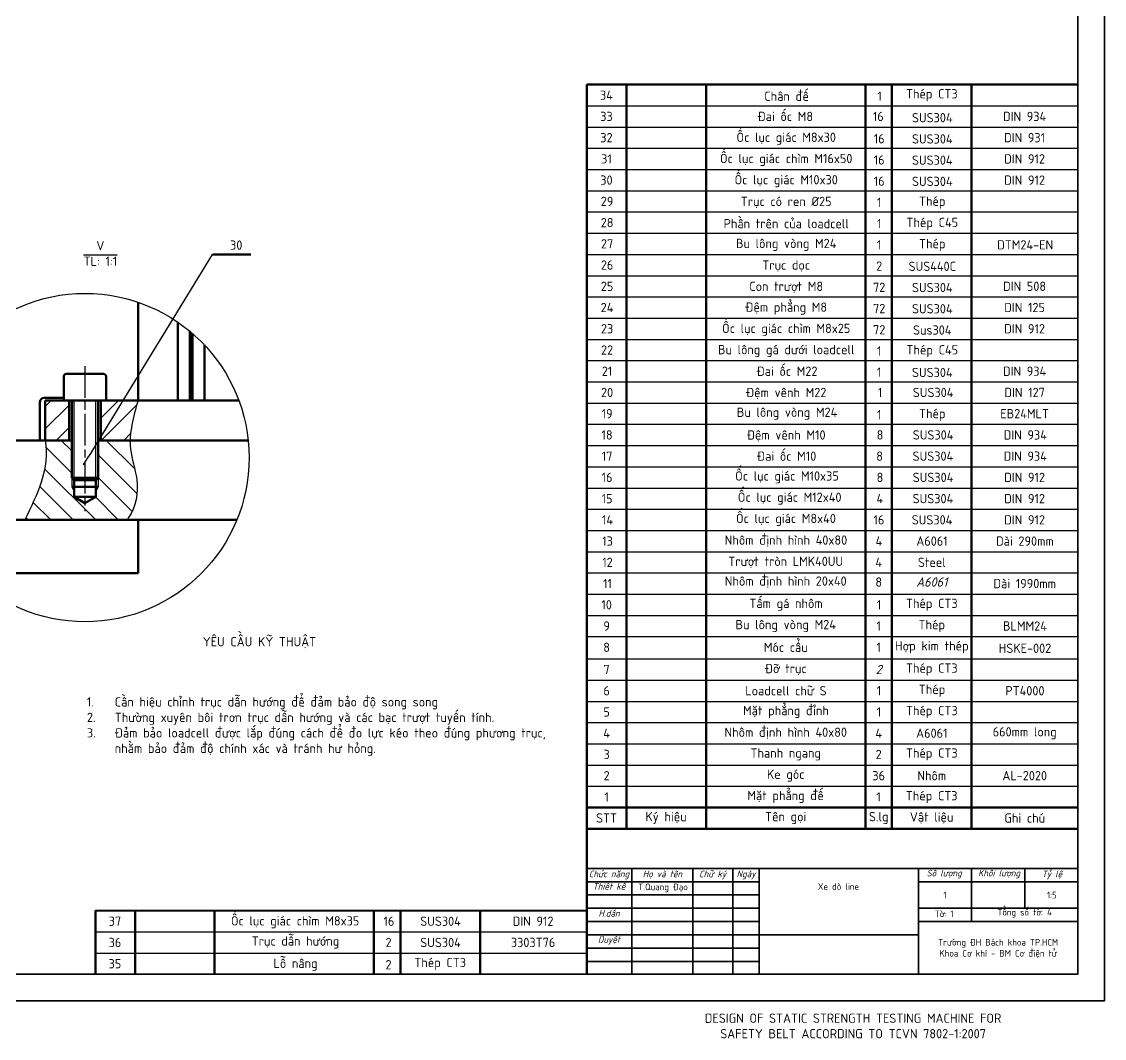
# Model space of a CAD drawing. Header units: millimetres. Extents: x 32504 to 36677, y 41990 to 42879.
# Drawn here: x 34730.8 to 35138.6, y 42013.5 to 42396.6 of the extents above; entities that cross this region are included whole.
import ezdxf

# ---------------------------------------------------------------- set-up
doc = ezdxf.new("R2010")
doc.units = ezdxf.units.MM
doc.linetypes.add('AM_ISO08W050', pattern=[18, 12, -1.5, 3, -1.5])
for name, color, linetype, lineweight in [('A.Net Dam Co Ban', 7, 'Continuous', 50), ('AM_0', 7, 'Continuous', 50), ('AM_0N', 7, 'Continuous', 50), ('AM_4N', 3, 'Continuous', 25), ('AM_5', 3, 'Continuous', 25), ('Chữ', 2, 'Continuous', 25), ('Duong_dam', 7, 'Continuous', 50), ('Duong_manh', 7, 'Continuous', 25), ('Duong_tam', 4, 'AM_ISO08W050', 25), ('Net_dam', 7, 'Continuous', 50), ('Net_manh', 3, 'Continuous', 25), ('Nét đậm', 7, 'Continuous', 50)]:
    doc.layers.add(name, color=color, linetype=linetype, lineweight=lineweight)
doc.styles.add('TCVN7284', font='tcvn7284-2003i.ttf', dxfattribs={"height": 3.5})

msp = doc.modelspace()

# ---------------------------------------------------------------- hatches: boundary and pattern name
at = {"layer": 'AM_5'}
h = msp.add_hatch(color=256, dxfattribs=at)
edge = h.paths.add_edge_path(flags=0)
edge.add_arc((34754.2404, 42229.8601), 0.4375, 0, 360)
at = {"layer": 'Net_manh'}
h = msp.add_hatch(dxfattribs=at)
h.set_pattern_fill('_U', color=256, scale=6, angle=45, pattern_type=0)
h.set_pattern_definition([(45, (40417.1464, 68370.165), (-4.2426407, 4.2426407), [])])
h.paths.add_polyline_path([(34748.6125, 42253.8125), (34746.6125, 42253.8125), (34739.6125, 42253.8125), (34739.6125, 42238.8125), (34748.6125, 42238.8125)])
edge = h.paths.add_edge_path()
edge.add_spline(control_points=[(34771.6483, 42238.8125), (34771.7475, 42243.75), (34773.18, 42248.7812), (34774.6125, 42253.8125)], knot_values=[0, 0, 0, 0, 15.13222465, 15.13222465, 15.13222465, 15.13222465], degree=3, periodic=0)
edge.add_line((34774.6125, 42253.8125), (34768.9074, 42253.8125))
edge.add_line((34768.9074, 42253.8125), (34760.6125, 42240.2663))
edge.add_line((34760.6125, 42240.2663), (34760.6125, 42238.8125))
edge.add_line((34760.6125, 42238.8125), (34771.6483, 42238.8125))
h.paths.add_polyline_path([(34768.9074, 42253.8125), (34760.6125, 42253.8125), (34760.6125, 42240.2663)], flags=17)
h = msp.add_hatch(dxfattribs=at)
h.set_pattern_fill('_U', color=256, scale=6, angle=315, pattern_type=0)
h.set_pattern_definition([(315, (40417.1464, 68370.165), (4.2426407, 4.2426407), [])])
edge = h.paths.add_edge_path()
edge.add_spline(control_points=[(34739.6125, 42238.8125), (34741.4446, 42228.1677), (34736.6876, 42218.4901), (34731.9306, 42208.8125)], knot_values=[15.76188678, 15.76188678, 15.76188678, 15.76188678, 47.09748068, 47.09748068, 47.09748068, 47.09748068], degree=3, periodic=0)
edge.add_line((34731.9306, 42208.8125), (34770.4129, 42208.8125))
edge.add_spline(control_points=[(34770.4129, 42208.8125), (34770.637, 42209.1046), (34773.8517, 42213.2954), (34775.3714, 42223.4065), (34771.8187, 42232.849), (34771.6265, 42237.7275), (34771.6483, 42238.8125)], knot_values=[15.13222465, 15.13222465, 15.13222465, 15.13222465, 16.23630906, 30.9691521, 42.65827094, 45.98335698, 45.98335698, 45.98335698, 45.98335698], degree=3, periodic=0)
edge.add_line((34771.6483, 42238.8125), (34759.8625, 42238.8125))
edge.add_line((34759.8625, 42238.8125), (34759.6456, 42238.6873))
edge.add_line((34759.6456, 42238.6873), (34759.6125, 42238.6332))
edge.add_line((34759.6125, 42238.6332), (34759.6125, 42221.3125))
edge.add_line((34759.6125, 42221.3125), (34758.6923, 42221.3125))
edge.add_line((34758.6923, 42221.3125), (34758.6923, 42217.5625))
edge.add_line((34758.6923, 42217.5625), (34754.6125, 42215.1445))
edge.add_line((34754.6125, 42215.1445), (34750.5327, 42217.5625))
edge.add_line((34750.5327, 42217.5625), (34750.5327, 42221.3125))
edge.add_line((34750.5327, 42221.3125), (34749.6125, 42221.3125))
edge.add_line((34749.6125, 42221.3125), (34749.6125, 42238.6681))
edge.add_line((34749.6125, 42238.6681), (34749.3625, 42238.8125))
edge.add_line((34749.3625, 42238.8125), (34739.6125, 42238.8125))

# ---------------------------------------------------------------- linework, layer by layer
at = {"layer": 'A.Net Dam Co Ban'}
msp.add_line((34943.6398, 42037.6315), (34943.6398, 42092.4699), dxfattribs=at)
at = {"layer": 'AM_0N'}
for p, q in [((34761.6125, 42263.8125), (34747.6125, 42263.8125)), ((34761.6125, 42263.8125), (34747.6125, 42263.8125)), ((34747.6125, 42263.8125), (34761.6125, 42263.8125)), ((34746.6125, 42262.8125), (34746.6125, 42253.8125)), ((34762.6125, 42262.8125), (34762.6125, 42253.8125)), ((34762.6125, 42262.8125), (34762.6125, 42253.8125)), ((34762.6125, 42262.8125), (34762.6125, 42253.8125)), ((34749.6125, 42253.8125), (34746.6125, 42253.8125)), ((34746.6125, 42253.8125), (34749.6125, 42253.8125)), ((34759.6125, 42253.8125), (34749.6125, 42253.8125)), ((34749.6125, 42253.8125), (34749.6125, 42250.9827)), ((34749.6125, 42253.8125), (34759.6125, 42253.8125)), ((34762.6125, 42253.8125), (34759.6125, 42253.8125)), ((34762.6125, 42253.8125), (34759.6125, 42253.8125)), ((34759.6125, 42253.8125), (34759.6125, 42250.9827)), ((34759.6125, 42253.8125), (34762.6125, 42253.8125)), ((34749.6125, 42250.9827), (34749.6125, 42250.0625)), ((34749.6125, 42250.0625), (34749.6125, 42224.7327)), ((34759.6125, 42250.9827), (34759.6125, 42250.0625)), ((34759.6125, 42250.0625), (34759.6125, 42224.7327)), ((34759.6125, 42224.7327), (34749.6125, 42224.7327)), ((34749.6125, 42224.7327), (34750.5327, 42223.8125)), ((34759.6125, 42224.7327), (34758.6923, 42223.8125)), ((34758.6923, 42221.3125), (34750.5327, 42221.3125))]:
    msp.add_line(p, q, dxfattribs=at)
for centre, start, end in [((34747.6125, 42262.8125), 90, 180), ((34747.6125, 42262.8125), 90, 180), ((34761.6125, 42262.8125), 0, 90), ((34761.6125, 42262.8125), 0, 90), ((34761.6125, 42262.8125), 0, 90)]:
    msp.add_arc(centre, 1, start, end, dxfattribs=at)
at = {"layer": 'AM_4N'}
for p, q in [((34750.5327, 42223.8125), (34750.5327, 42253.8125)), ((34758.6923, 42223.8125), (34758.6923, 42253.8125))]:
    msp.add_line(p, q, dxfattribs=at)
at = {"layer": 'AM_5'}
for p, q in [((34943.6398, 42372.8571), (35128.6398, 42372.8571)), ((34943.6398, 42364.8571), (35128.6398, 42364.8571)), ((34943.6398, 42356.8571), (35128.6398, 42356.8571)), ((34943.6398, 42356.8571), (35128.6398, 42356.8571)), ((34943.6398, 42348.8571), (35128.6398, 42348.8571)), ((34943.6398, 42340.8571), (35128.6398, 42340.8571)), ((34943.6398, 42332.8571), (35128.6398, 42332.8571)), ((34943.6398, 42324.8571), (35128.4807, 42324.8571)), ((34943.6398, 42316.8571), (35128.4807, 42316.8571)), ((34802.5712, 42308.7884), (34756.0682, 42232.8449)), ((34943.6398, 42308.8571), (35128.4807, 42308.8571)), ((34943.6398, 42300.8571), (35128.4807, 42300.8571)), ((34943.6398, 42292.8571), (35128.4807, 42292.8571)), ((34943.6398, 42284.8571), (35128.4807, 42284.8571)), ((34943.6398, 42276.8571), (35128.4807, 42276.8571)), ((34943.6398, 42276.8571), (35128.4807, 42276.8571)), ((34943.6398, 42268.8571), (35128.4807, 42268.8571)), ((34943.6398, 42260.8571), (35128.4807, 42260.8571)), ((34943.6398, 42252.8571), (35128.4807, 42252.8571)), ((34943.6398, 42252.8571), (35128.4807, 42252.8571)), ((34943.6398, 42244.8571), (35128.4807, 42244.8571)), ((34943.6398, 42236.8571), (35128.4807, 42236.8571)), ((34754.4689, 42230.2332), (34756.0682, 42232.8449)), ((34943.6398, 42228.8571), (35128.4807, 42228.8571)), ((34943.6398, 42220.8571), (35128.4807, 42220.8571)), ((34943.6398, 42212.8571), (35128.6398, 42212.8571)), ((34943.6398, 42204.8571), (35128.6398, 42204.8571)), ((34943.6398, 42196.8571), (35128.6398, 42196.8571)), ((34943.6398, 42188.8571), (35128.6398, 42188.8571)), ((34943.6398, 42180.8571), (35128.6398, 42180.8571)), ((34943.6398, 42172.8571), (35128.6398, 42172.8571)), ((34943.6398, 42164.8571), (35128.6398, 42164.8571)), ((34943.6398, 42156.4699), (35128.6398, 42156.4699)), ((34943.6398, 42148.4699), (35128.6398, 42148.4699)), ((34943.6398, 42140.4699), (35128.6398, 42140.4699)), ((34943.6398, 42132.4699), (35128.6398, 42132.4699)), ((34943.6398, 42124.4699), (35128.6398, 42124.4699)), ((34943.6398, 42116.4699), (35128.6398, 42116.4699)), ((34943.6398, 42108.4699), (35128.6398, 42108.4699)), ((34758.6398, 42061.6315), (34943.4807, 42061.6315)), ((34758.6398, 42053.6315), (34943.4807, 42053.6315)), ((34758.6398, 42045.6315), (34943.6398, 42045.6315)), ((34758.6398, 42037.6315), (34943.6398, 42037.6315))]:
    msp.add_line(p, q, dxfattribs=at)
at = {"layer": 'AM_5', "color": 3}
msp.add_line((34802.5712, 42308.7884), (34816.953, 42308.7884), dxfattribs=at)
at = {"layer": 'Duong_dam', "lineweight": 50}
for p, q in [((35058.6398, 42372.8571), (35058.6398, 42092.4699)), ((35088.6398, 42100.4699), (35088.6398, 42372.8571)), ((34943.6398, 42100.4699), (34958.5845, 42100.4699)), ((35058.6398, 42100.4699), (35058.6398, 42092.4699)), ((35088.6398, 42092.4699), (35088.6398, 42100.4699)), ((35088.6398, 42092.4699), (35088.6398, 42100.4699)), ((34943.6398, 42092.4699), (35128.6398, 42092.4699)), ((34873.4807, 42061.6315), (34873.4807, 42037.6315)), ((34903.4807, 42037.6315), (34903.4807, 42061.6315))]:
    msp.add_line(p, q, dxfattribs=at)
at = {"layer": 'Duong_dam'}
for p, q in [((34958.5845, 42100.4699), (34988.5845, 42100.4699)), ((34988.5845, 42100.4699), (35048.6398, 42100.4699)), ((35048.6398, 42100.4699), (35058.6398, 42100.4699)), ((35058.6398, 42100.4699), (35088.6398, 42100.4699)), ((35088.6398, 42100.4699), (35128.6398, 42100.4699)), ((34943.6398, 42037.6315), (34943.6398, 42092.4699))]:
    msp.add_line(p, q, dxfattribs=at)
at = {"layer": 'Duong_dam', "lineweight": 35}
for p, q in [((34943.6398, 42077.5141), (35128.6398, 42077.5141)), ((34960.6398, 42037.6315), (34960.6398, 42077.5141)), ((34983.6398, 42037.6315), (34983.6398, 42077.5141)), ((34998.6398, 42037.6315), (34998.6398, 42077.5141)), ((35008.6398, 42037.6315), (35008.6398, 42077.5141)), ((35068.6398, 42037.6315), (35068.6398, 42077.5141)), ((34943.6398, 42072.5141), (35008.6398, 42072.5141)), ((35068.6398, 42057.5141), (35128.6398, 42057.5141)), ((35008.6398, 42052.5141), (35068.6398, 42052.5141))]:
    msp.add_line(p, q, dxfattribs=at)
at = {"layer": 'Duong_manh', "lineweight": 35}
for p, q in [((35088.6398, 42057.5141), (35088.6398, 42077.5141)), ((35108.6398, 42077.5141), (35108.6398, 42062.5141)), ((35068.6398, 42072.5141), (35128.6398, 42072.5141)), ((34943.6398, 42067.5141), (35008.6398, 42067.5141)), ((34943.6398, 42062.5141), (35008.6398, 42062.5141)), ((35068.6398, 42062.5141), (35128.6398, 42062.5141)), ((34943.6398, 42057.5141), (35008.6398, 42057.5141)), ((34943.6398, 42052.5141), (35008.6398, 42052.5141)), ((34943.6398, 42047.5141), (35008.6398, 42047.5141)), ((34943.6398, 42042.5141), (35008.6398, 42042.5141))]:
    msp.add_line(p, q, dxfattribs=at)
at = {"layer": 'Duong_tam'}
msp.add_line((34754.6125, 42266.8125), (34754.6125, 42212.1445), dxfattribs=at)
at = {"layer": 'Net_dam', "lineweight": 35}
msp.add_line((35138.6398, 42027.6315), (35138.6398, 42868.6315), dxfattribs=at)
at = {"layer": 'Net_dam'}
for p, q in [((34943.6398, 42037.6315), (34943.6398, 42372.8571)), ((34943.6398, 42372.8571), (35128.6398, 42372.8571)), ((34817.0465, 42308.7884), (34802.7643, 42308.7884)), ((34774.6125, 42253.8125), (34774.6125, 42290.8387)), ((34789.6125, 42253.8125), (34789.6125, 42283.3054)), ((34794.0929, 42253.8125), (34794.0929, 42279.9209)), ((34794.6125, 42253.8125), (34794.6125, 42279.4851)), ((34795.1321, 42253.8125), (34795.1321, 42279.0395)), ((34799.6125, 42253.8125), (34799.6125, 42274.7416)), ((34747.6125, 42263.8125), (34761.6125, 42263.8125)), ((34761.6125, 42263.8125), (34747.6125, 42263.8125)), ((34747.6125, 42263.8125), (34761.6125, 42263.8125)), ((34746.6125, 42262.8125), (34746.6125, 42253.8125)), ((34746.6125, 42262.8125), (34746.6125, 42253.8125)), ((34762.6125, 42253.8125), (34762.6125, 42262.8125)), ((34762.6125, 42262.8125), (34762.6125, 42253.8125)), ((34762.6125, 42253.8125), (34762.6125, 42262.8125)), ((34737.6125, 42253.2125), (34737.6125, 42238.8125)), ((34739.2125, 42254.8125), (34746.6125, 42254.8125)), ((34739.6125, 42238.8125), (34739.6125, 42253.8125)), ((34812.6027, 42253.8125), (34739.6125, 42253.8125)), ((34754.6125, 42253.8125), (34748.6125, 42253.8125)), ((34748.6125, 42253.8125), (34748.6125, 42238.8125)), ((34754.6125, 42253.8125), (34760.6125, 42253.8125)), ((34760.6125, 42253.8125), (34760.6125, 42238.8125)), ((34789.3125, 42253.8125), (34777.6125, 42253.8125)), ((34811.6125, 42253.8125), (34799.9125, 42253.8125)), ((34693.1082, 42238.8125), (34749.6125, 42238.8125)), ((34749.6125, 42238.8125), (34739.6125, 42238.8125)), ((34749.6125, 42238.6681), (34749.3625, 42238.8125)), ((34816.1169, 42238.8125), (34759.6125, 42238.8125)), ((34759.6125, 42238.8125), (34816.1169, 42238.8125)), ((34759.6125, 42238.6681), (34759.8625, 42238.8125)), ((34750.5327, 42223.8125), (34758.6923, 42223.8125)), ((34750.5327, 42223.8125), (34750.5327, 42217.5625)), ((34758.6923, 42223.8125), (34758.6923, 42217.5625)), ((34749.6125, 42221.3125), (34759.6125, 42221.3125)), ((34754.6125, 42215.1445), (34750.5327, 42217.5625)), ((34750.5327, 42217.5625), (34758.6923, 42217.5625)), ((34754.6125, 42215.1445), (34758.6923, 42217.5625)), ((34697.4057, 42208.8125), (34773.6125, 42208.8125)), ((34773.6125, 42208.8125), (34774.6125, 42208.8125)), ((34774.6125, 42208.8125), (34774.6125, 42188.8125)), ((34774.6125, 42208.8125), (34811.8193, 42208.8125)), ((34710.6522, 42188.8125), (34773.6125, 42188.8125)), ((34774.6125, 42188.8125), (34773.6125, 42188.8125)), ((34758.6398, 42037.6315), (34758.6398, 42061.6315)), ((34758.6398, 42061.6315), (34943.4807, 42061.5141))]:
    msp.add_line(p, q, dxfattribs=at)
at = {"layer": 'Net_dam', "lineweight": 35}
for points in [[(33949.6398, 42027.6315), (33949.6398, 42868.6315), (35138.6398, 42868.6315), (35138.6398, 42027.6315), (33949.6398, 42027.6315)], [(33969.6398, 42037.6315), (33969.6398, 42858.6315), (35128.6398, 42858.6315), (35128.6398, 42037.6315)]]:
    msp.add_lwpolyline(points, close=True, dxfattribs=at)
at = {"layer": 'Net_dam'}
for centre, radius, start, end in [((34747.6125, 42262.8125), 1, 90, 180), ((34761.6125, 42262.8125), 1, 0, 90), ((34761.6125, 42262.8125), 1, 0, 90), ((34761.6125, 42262.8125), 1, 0, 90), ((34739.2125, 42253.2125), 1.6, 90, 180)]:
    msp.add_arc(centre, radius, start, end, dxfattribs=at)
at = {"layer": 'Net_manh'}
for p, q in [((34749.6125, 42238.6681), (34749.6125, 42221.3125)), ((34759.6125, 42238.6681), (34759.6125, 42221.3125)), ((34749.6125, 42221.3125), (34750.4244, 42219.8125)), ((34759.6125, 42221.3125), (34758.8006, 42219.8125))]:
    msp.add_line(p, q, dxfattribs=at)
msp.add_circle((34754.6125, 42232.3152), 61.8466, dxfattribs=at)
msp.add_spline([(34774.6125, 42253.8125), (34771.7901, 42235.5722), (34774.1048, 42224.1146), (34771.0739, 42209.6969), (34770.4129, 42208.8125)], degree=3, dxfattribs=at)
msp.add_open_spline([(34739.6125, 42238.8125), (34741.4446, 42228.1677), (34736.6876, 42218.4901), (34731.9306, 42208.8125)], degree=3, dxfattribs=at)
at = {"layer": 'Nét đậm'}
for p, q in [((34958.6398, 42092.4699), (34958.6398, 42372.8571)), ((34988.6398, 42092.4699), (34988.6398, 42372.8571)), ((35048.6398, 42092.4699), (35048.6398, 42372.8571)), ((34773.4807, 42037.6315), (34773.4807, 42061.6315)), ((34803.4807, 42037.6315), (34803.4807, 42061.6315)), ((34863.4807, 42037.6315), (34863.4807, 42061.6315))]:
    msp.add_line(p, q, dxfattribs=at)

# ---------------------------------------------------------------- texts
at = {"layer": 'A.Net Dam Co Ban', "lineweight": 50, "char_height": 3.5, "attachment_point": 5, "style": 'TCVN7284'}
for s, width, insert in [('STT', 14.944706, (34951.1121, 42096.5362)), ('Ký hiệu', 29.856406, (34973.5127, 42096.5141)), ('Tên gọi', 60.055294, (35018.6121, 42096.5141)), ('S.lg', 10, (35053.6398, 42096.5141)), ('Vật liệu', 29.856406, (35073.568, 42096.5141)), ('Ghi chú', 40, (35108.6398, 42096.5141))]:
    msp.add_mtext_dynamic_manual_height_columns(s, width=width, gutter_width=17.5, heights=[0], dxfattribs=dict(at, insert=insert))
at = {"layer": 'AM_0', "char_height": 3.5, "attachment_point": 5, "style": 'TCVN7284'}
for s, insert in [('34', (34951.075, 42368.8571)), ('33', (34951.075, 42360.8571)), ('32', (34951.075, 42352.8571)), ('31', (34951.075, 42344.8571)), ('30', (34951.075, 42336.8571)), ('29', (34951.3141, 42328.8571)), ('28', (34951.3141, 42320.8571)), ('27', (34951.3141, 42312.8571)), ('26', (34951.3141, 42304.8571)), ('25', (34951.3141, 42296.8571)), ('24', (34951.3141, 42288.8571)), ('23', (34951.3141, 42280.8571)), ('22', (34951.3141, 42272.8571)), ('21 ', (34951.3141, 42264.8571)), ('20', (34951.3141, 42256.8571)), ('19', (34951.3141, 42248.8571)), ('18', (34951.3113, 42240.8571)), ('17', (34951.3113, 42232.8571)), ('16', (34951.3113, 42224.8571)), ('15', (34951.3113, 42216.8571)), ('14', (34951.4704, 42208.8571)), ('13', (34951.4704, 42200.8571)), ('12', (34951.4704, 42192.8571)), ('11', (34951.4704, 42184.8571)), ('10', (34951.1398, 42176.8571)), ('9', (34951.1398, 42168.8571)), ('8', (34951.1398, 42160.8571)), ('7', (34951.1398, 42152.4699)), ('6', (34951.1398, 42144.4699)), ('5', (34951.1398, 42136.4699)), ('4', (34951.1398, 42128.4699)), ('3', (34951.1398, 42120.4699)), ('2', (34951.1398, 42112.4699)), ('1', (34951.1398, 42104.4699)), ('37', (34765.9159, 42057.6315)), ('36', (34765.9159, 42049.6315)), ('35', (34765.9159, 42041.6315))]:
    msp.add_mtext_dynamic_manual_height_columns(s, width=15, gutter_width=12.5, heights=[0], dxfattribs=dict(at, insert=insert))
at = {"layer": 'AM_5', "color": 30, "insert": (34811.5996, 42310.6259), "char_height": 3.5, "attachment_point": 8, "style": 'TCVN7284'}
msp.add_mtext('30', dxfattribs=at)
at = {"layer": 'Chữ', "char_height": 3.5, "style": 'TCVN7284'}
for s, width, gutter_width, insert, attachment_point in [('V\\P{\\OTL: 1:1}', 38.990212, 2249.3205, (34760.4283, 42309.2148), 5), ('YÊU CẦU KỸ THUẬT', 111.25, 25, (34820.3525, 42162.5796), 5), ('\\pxi-3,l4,t4;1.^ICần hiệu chỉnh trục dẫn hướng để đảm bảo độ song song\\P2.^IThường xuyên bôi trơn trục dẫn hướng và các bạc trượt tuyến tính.\\P3.^IĐảm bảo loadcell được lắp đúng cách để đo lực kéo theo đúng phương trục, nhằm bảo đảm độ chính xác và tránh hư hỏng.', 177.418, 25, (34751.8531, 42142.0218), 1)]:
    msp.add_mtext_dynamic_manual_height_columns(s, width=width, gutter_width=gutter_width, heights=[0], dxfattribs=dict(at, insert=insert, attachment_point=attachment_point))
at = {"layer": 'Duong_dam', "lineweight": 35, "char_height": 2.5, "style": 'TCVN7284'}
for s, width, gutter_width, heights, insert, attachment_point in [('\\pxqc;{\\fTCVN 7284|b0|i1|c0|p34;Chức năng}', 17.291048, 14.8707, [0], (34943.404, 42076.7131), 1), ('\\pxqc;{\\fTCVN 7284|b0|i1|c0|p34;Họ và tên}', 17.291048, 14.8707, [0], (34963.5124, 42076.7131), 1), ('\\pxqc;{\\fTCVN 7284|b0|i1|c0|p34;Chữ ký}', 17.291048, 14.8707, [0], (34982.4341, 42076.7131), 1), ('\\pxqc;{\\fTCVN 7284|b0|i1|c0|p34;Ngày}', 17.291048, 14.8707, [0], (34995.0215, 42076.7131), 1), ('\\pxqc;{\\fTCVN 7284|b0|i1|c0|p34;Số lượng}', 17.291048, 14.8707, [0], (35069.6519, 42077.0051), 1), ('\\pxqc;{\\fTCVN 7284|b0|i1|c0|p34;Khối lượng}', 17.291048, 14.8707, [0], (35090.3414, 42077.0069), 1), ('\\pxqc;{\\fTCVN 7284|b0|i1|c0|p34;Tỷ lệ}', 17.291048, 14.8707, [0], (35110.2893, 42076.7131), 1), ('\\pxqc;{\\fTCVN 7284|b0|i1|c0|p34;Thiết kế}', 17.291048, 14.8707, [0], (34943.404, 42072.0018), 1), ('\\pxqc;T.Quang Đạo', 24.005719, 14.8707, [0], (34960.3815, 42071.8258), 1), ('\\pxqc;Xe dò line', 59.516432, 17.5, [20.0383], (35008.7072, 42071.9479), 1), ('1', 20, 17.5, [0], (35078.6398, 42067.5141), 5), ('\\pxqc;Tổng số tờ: 4', 39.927956, 14.8707, [3.483], (35088.6398, 42062.2733), 1), ('\\pxqc;{\\fTCVN 7284|b0|i1|c0|p34;H.dẫn}', 17.291048, 14.8707, [0], (34943.404, 42061.8759), 1), ('\\pxqc;Tờ: 1', 17.291048, 14.8707, [0], (35069.6519, 42061.6576), 1), ('\\pxqc;{\\fTCVN 7284|b0|i1|c0|p34;Duyệt}', 17.291048, 14.8707, [0], (34943.404, 42052.0013), 1), ('\\pxqc;Trường ĐH Bách khoa TP.HCM\\PKhoa Cơ khí - BM Cơ điện tử', 78.382847, 17.5, [0], (35098.6398, 42047.3619), 5)]:
    msp.add_mtext_dynamic_manual_height_columns(s, width=width, gutter_width=gutter_width, heights=heights, dxfattribs=dict(at, insert=insert, attachment_point=attachment_point))
at = {"layer": 'Duong_dam', "lineweight": 35, "insert": (35118.858, 42067.4599), "char_height": 2.5, "width": 9.038203, "attachment_point": 5, "style": 'TCVN7284'}
msp.add_mtext('1:5', dxfattribs=at)
at = {"layer": 'Duong_dam', "insert": (34981.4804, 42022.8453), "char_height": 3.5, "attachment_point": 1, "style": 'TCVN7284'}
msp.add_mtext_dynamic_manual_height_columns('\\pxqc;DESIGN OF STATIC STRENGTH TESTING MACHINE FOR SAFETY BELT ACCORDING TO TCVN 7802-1:2007 ', width=125, gutter_width=17.5, heights=[0], dxfattribs=at)
at = {"layer": 'Nét đậm', "char_height": 3.5, "attachment_point": 5, "style": 'TCVN7284'}
for s, width, gutter_width, heights, insert in [('\\pxqc;Chân đế', 60.055294, 17.5, [0], (35018.9456, 42368.4699)), ('1', 10, 17.5, [0], (35053.9732, 42368.4699)), ('\\pxqc;Thép CT3', 30, 17.5, [0], (35073.6398, 42368.8571)), ('\\pxqc;Đai ốc M8', 60.055294, 17.5, [0], (35018.4575, 42360.8571)), ('16', 10, 17.5, [0], (35053.4852, 42360.8571)), ('SUS304', 30, 17.5, [0], (35073.8141, 42360.3843)), ('DIN 934', 40, 17.5, [0], (35108.5954, 42360.8571)), ('\\pxqc;Ốc lục giác M8x30', 60.055294, 17.5, [0], (35018.7865, 42352.4699)), ('16', 10, 17.5, [0], (35053.8141, 42352.4699)), ('SUS304', 30, 17.5, [0], (35073.8141, 42352.3843)), ('DIN 931', 40, 17.5, [0], (35108.5954, 42352.8571)), ('\\pxqc;Ốc lục giác chìm M16x50', 60.055294, 17.5, [0], (35018.7865, 42344.4699)), ('16', 10, 17.5, [0], (35053.8141, 42344.4699)), ('SUS304', 30, 17.5, [0], (35073.8141, 42344.3843)), ('DIN 912', 40, 17.5, [0], (35108.5954, 42344.8571)), ('\\pxqc;Ốc lục giác M10x30', 60.055294, 17.5, [0], (35018.7865, 42336.4699)), ('16', 10, 17.5, [0], (35053.8141, 42336.4699)), ('SUS304', 30, 17.5, [0], (35073.8141, 42336.3843)), ('DIN 912', 40, 17.5, [0], (35108.5954, 42336.8571)), ('\\pxqc;Trục có ren %%C25', 60.055294, 17.5, [3.5027], (35018.7865, 42328.4699)), ('1', 10, 17.5, [0], (35053.8141, 42328.4699)), ('Thép', 30, 17.5, [0], (35073.8141, 42328.3843)), ('\\pxqc;Phần trên của loadcell', 60.055294, 17.5, [0], (35018.7865, 42320.4699)), ('1', 10, 17.5, [0], (35053.8141, 42320.4699)), ('Thép C45', 30, 17.5, [0], (35073.8141, 42320.3843)), ('\\pxqc;Bu lông vòng M24', 60.055294, 17.5, [0], (35018.7865, 42312.4699)), ('1', 10, 17.5, [0], (35053.8141, 42312.4699)), ('Thép', 30, 17.5, [0], (35073.8141, 42312.3843)), ('DTM24-EN', 40, 17.5, [3.6917], (35108.8141, 42312.4699)), ('\\pxqc;Trục dọc', 60.055294, 17.5, [0], (35018.7865, 42304.4699)), ('2', 10, 17.5, [0], (35053.8141, 42304.4699)), ('SUS440C', 30, 17.5, [0], (35073.8141, 42304.3843)), ('\\pxqc;Con trượt M8', 60.055294, 17.5, [0], (35018.7865, 42296.4699)), ('72', 10, 17.5, [0], (35053.8141, 42296.4699)), ('SUS304', 30, 17.5, [0], (35073.8141, 42296.3843)), ('DIN 508', 40, 17.5, [0], (35108.5954, 42296.8571)), ('\\pxqc;Đệm phẳng M8', 60.055294, 17.5, [0], (35018.7865, 42288.4699)), ('72', 10, 17.5, [0], (35053.8141, 42288.4699)), ('SUS304', 30, 17.5, [0], (35073.8141, 42288.3843)), ('DIN 125', 40, 17.5, [0], (35108.5954, 42288.8571)), ('\\pxqc;Ốc lục giác chìm M8x25', 60.055294, 17.5, [0], (35018.7865, 42280.4699)), ('72', 10, 17.5, [0], (35053.8141, 42280.4699)), ('Sus304', 30, 17.5, [0], (35073.8141, 42280.3843)), ('DIN 912', 40, 17.5, [0], (35108.5954, 42280.8571)), ('\\pxqc;Bu lông gá dưới loadcell', 60.055294, 17.5, [0], (35018.7865, 42272.4699)), ('1', 10, 17.5, [0], (35053.8141, 42272.4699)), ('Thép C45', 30, 17.5, [0], (35073.8141, 42272.3843)), ('Đai ốc M22', 60.055294, 17.5, [0], (35019.1047, 42264.8571)), ('1', 10, 17.5, [0], (35053.8141, 42264.4699)), ('SUS304', 30, 17.5, [0], (35073.8141, 42264.3843)), ('DIN 934', 40, 17.5, [0], (35108.5954, 42264.8571)), ('\\pxqc;Đệm vênh M22', 60.055294, 17.5, [0], (35018.7865, 42256.4699)), ('1', 10, 17.5, [0], (35054.1324, 42256.8571)), ('SUS304', 30, 25, [0], (35074.1324, 42256.8571)), ('DIN 127', 40, 17.5, [0], (35108.5954, 42256.8571)), ('Bu lông vòng M24', 60.055294, 17.5, [0], (35019.1047, 42248.8571)), ('1', 10, 17.5, [0], (35053.8141, 42248.4699)), ('Thép', 30, 17.5, [0], (35073.8141, 42248.3843)), ('EB24MLT', 40, 17.5, [0], (35108.5954, 42248.8571)), ('\\pxqc;Đệm vênh M10', 60.055294, 17.5, [0], (35018.7865, 42240.4699)), ('8', 10, 17.5, [0], (35054.1324, 42240.8571)), ('SUS304', 30, 25, [0], (35074.1324, 42240.8571)), ('DIN 934', 40, 17.5, [0], (35108.8569, 42240.8571)), ('\\pxqc;Đai ốc M10', 60.055294, 17.5, [0], (35018.9456, 42232.8571)), ('8', 10, 17.5, [0], (35053.9732, 42232.8571)), ('SUS304', 30, 25, [0], (35074.0561, 42232.8571)), ('DIN 934', 40, 17.5, [0], (35108.8569, 42232.8571)), ('Ốc lục giác M10x35', 60.055294, 17.5, [0], (35019.0776, 42224.8571)), ('8', 10, 17.5, [0], (35054.1053, 42224.8571)), ('SUS304', 30, 25, [0], (35074.1053, 42224.8571)), ('DIN 912', 40, 17.5, [0], (35108.5954, 42224.8571)), (' Ốc lục giác M12x40', 60.055294, 17.5, [0], (35019.0284, 42216.8571)), ('4', 10, 17.5, [0], (35054.0561, 42216.8571)), ('SUS304', 30, 25, [0], (35074.0561, 42216.8571)), ('DIN 912', 40, 17.5, [0], (35108.5954, 42216.8571)), ('Ốc lục giác M8x40 ', 60.055294, 17.5, [0], (35018.6949, 42208.8571)), ('16', 10, 17.5, [0], (35053.7226, 42208.8571)), ('SUS304', 30, 25, [0], (35073.7226, 42208.8571)), ('DIN 912', 40, 17.5, [0], (35108.5954, 42208.8571)), ('Nhôm định hình 40x80', 60.055294, 17.5, [0], (35018.6949, 42200.8571)), ('4', 10, 17.5, [0], (35053.7226, 42200.8571)), ('A6061', 30, 25, [0], (35073.7226, 42200.8571)), ('Dài 290mm', 40, 17.5, [0], (35108.7226, 42200.8571)), ('Trượt tròn LMK40UU', 65.189955, 17.5, [0], (35018.6121, 42192.8571)), ('4', 10, 17.5, [0], (35053.6398, 42192.8571)), ('Steel ', 30, 25, [0], (35073.6398, 42192.8571)), ('\\pxqc;Nhôm định hình 20x40', 60.055294, 17.5, [0], (35018.6121, 42185.4249)), ('8', 10, 17.5, [0], (35053.6398, 42185.4249)), ('{\\fTCVN 7284|b0|i1|c163|p34;A6061}', 30, 25, [0], (35073.6398, 42185.4249)), ('Dài 1990mm', 40, 17.5, [0], (35108.6398, 42184.8571)), ('\\pxqc;Tấm gá nhôm', 60.055294, 17.5, [3.5027], (35018.7372, 42176.8571)), ('1', 10, 17.5, [0], (35053.7648, 42176.8571)), ('Thép CT3', 30, 25, [0], (35073.6398, 42176.8571)), ('\\pxqc;Bu lông vòng M24', 60.055294, 17.5, [0], (35018.6121, 42168.8571)), ('1', 10, 17.5, [0], (35053.6398, 42168.8571)), ('\\pxqc;Thép', 30, 17.5, [0], (35073.6398, 42168.8571)), ('BLMM24', 40, 17.5, [0], (35108.7226, 42168.8571)), ('\\pxqc;Móc cẩu', 60.055294, 17.5, [0], (35018.6121, 42160.8571)), ('1', 10, 17.5, [0], (35053.6398, 42160.8571)), ('\\pxqc;Hợp kim thép', 30, 17.5, [0], (35073.6398, 42160.8571)), ('HSKE-002', 40, 17.5, [0], (35108.7226, 42160.4699)), ('\\pxqc;Đỡ trục', 60.055294, 17.5, [0], (35018.6121, 42152.4699)), ('{\\fTCVN 7284|b0|i1|c163|p34;2}', 10, 17.5, [0], (35053.6398, 42152.4699)), ('Thép CT3', 30, 25, [0], (35073.6398, 42152.4699)), ('Loadcell chữ S', 60.055294, 17.5, [0], (35018.6949, 42144.4699)), ('1', 10, 17.5, [0], (35053.7226, 42144.4699)), ('Thép', 30, 25, [0], (35073.7226, 42144.4699)), ('PT4000', 40, 17.5, [0], (35108.7226, 42144.4699)), ('\\pxqc;Mặt phẳng đỉnh', 60.055294, 17.5, [0], (35018.6949, 42136.4699)), ('1', 10, 17.5, [0], (35053.7226, 42136.4699)), ('Thép CT3', 30, 25, [0], (35073.6398, 42136.4699)), ('Nhôm định hình 40x80', 65.408643, 17.5, [0], (35018.6121, 42128.4699)), ('4', 10, 17.5, [0], (35053.6398, 42128.4699)), ('\\pxqc;A6061', 30, 17.5, [0], (35073.6398, 42128.4699)), ('660mm long', 40, 17.5, [0], (35108.6398, 42128.4699)), ('\\pxqc;Thanh ngang', 60.055294, 17.5, [0], (35018.6121, 42120.4699)), ('2', 10, 17.5, [0], (35053.6398, 42120.4699)), ('Thép CT3', 30, 25, [0], (35073.6398, 42120.4699)), ('Ke góc', 60.055294, 17.5, [0], (35018.6121, 42112.4699)), ('36', 10, 17.5, [0], (35053.6398, 42112.4699)), ('\\pxqc;Nhôm', 30, 17.5, [0], (35073.6398, 42112.4699)), ('AL-2020', 40, 17.5, [0], (35108.6398, 42112.4699)), ('\\pxqc;Mặt phẳng đế', 60.055294, 17.5, [0], (35018.5568, 42104.4699)), ('1', 10, 17.5, [0], (35053.5845, 42104.4699)), ('Thép CT3', 30, 17.5, [0], (35073.5845, 42104.3843)), ('\\pxqc;Ốc lục giác chìm M8x35', 60.055294, 17.5, [0], (34833.7865, 42057.2443)), ('16', 10, 17.5, [0], (34869.1324, 42057.6315)), ('SUS304', 30, 25, [0], (34888.5635, 42057.6315)), ('DIN 912', 40, 17.5, [0], (34923.4363, 42057.6315)), ('\\pxqc;Trục dẫn hướng', 60.055294, 17.5, [0], (34833.9456, 42049.6315)), ('2', 10, 17.5, [0], (34868.9732, 42049.6315)), ('SUS304', 30, 25, [0], (34888.5635, 42049.6315)), ('3303T76', 40, 17.5, [0], (34923.4363, 42049.6315)), ('\\pxqc;Lỗ nâng', 60.055294, 17.5, [0], (34833.9456, 42041.2443)), ('Thép CT3', 30, 17.5, [0], (34888.4254, 42041.5459)), ('2', 10, 17.5, [0], (34868.9732, 42041.2443))]:
    msp.add_mtext_dynamic_manual_height_columns(s, width=width, gutter_width=gutter_width, heights=heights, dxfattribs=dict(at, insert=insert))

doc.saveas('drawing.dxf')
